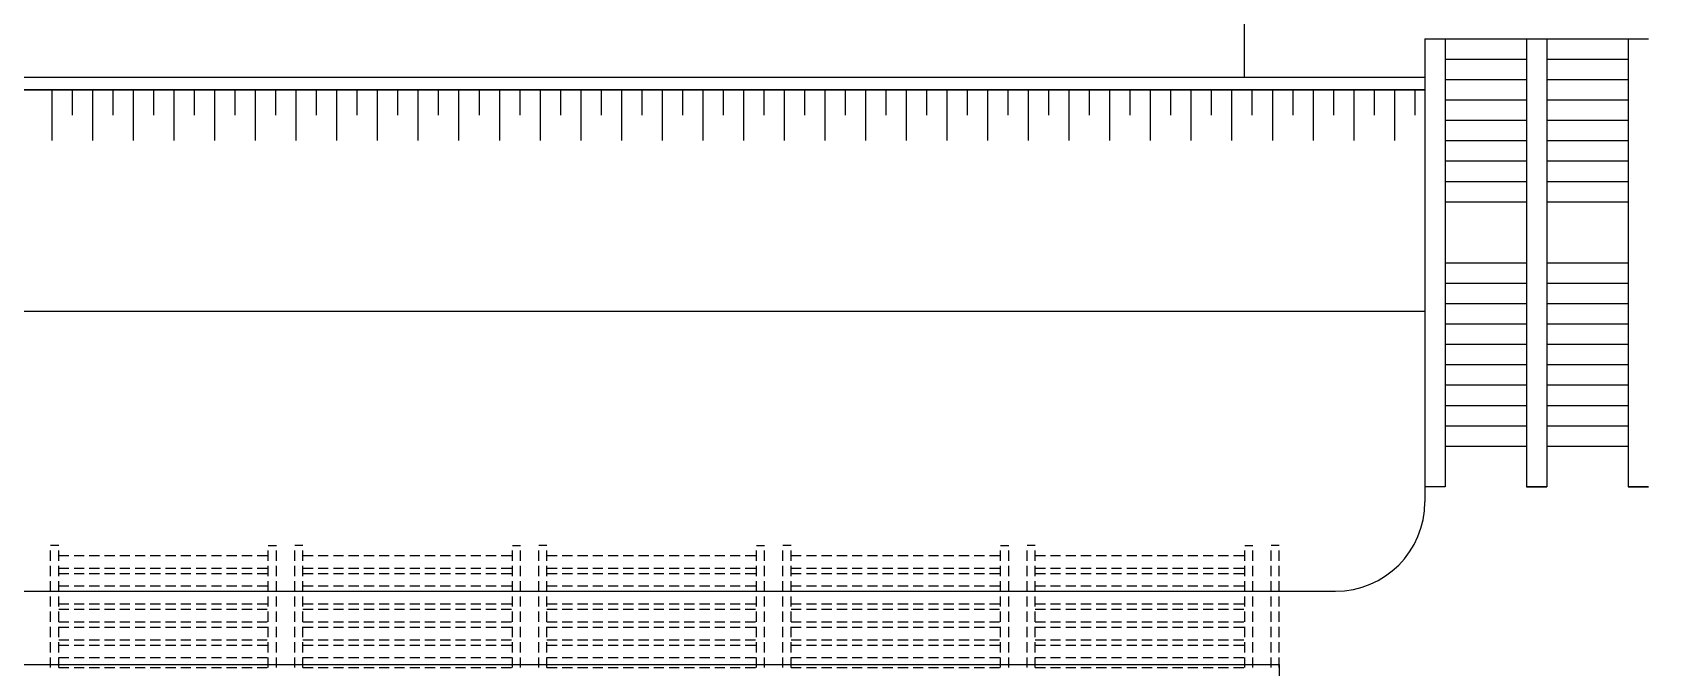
# Model space of a CAD drawing. Header units: millimetres. Extents: x 2801 to 3319, y 1187 to 1422.
# Drawn here: x 3081.72 to 3121.45, y 1268 to 1283.6 of the extents above; entities that cross this region are included whole.
import ezdxf

# ---------------------------------------------------------------- set-up
doc = ezdxf.new("R2010")
doc.units = ezdxf.units.MM
doc.linetypes.add('HIDDEN', pattern=[0.375, 0.25, -0.125])
for name, color, linetype in [('AR-CALÇADA', 1, 'Continuous'), ('AR-ESTMA-V2', 42, 'Continuous'), ('ar-guarda corpo', 22, 'Continuous'), ('AR-PERGOLAPROJ', 1, 'HIDDEN'), ('AR-PIS', 1, 'Continuous'), ('AR-TALUDE', 1, 'Continuous'), ('fred', 1, 'Continuous'), ('PG-PROJ', 1, 'HIDDEN')]:
    doc.layers.add(name, color=color, linetype=linetype)

# ---------------------------------------------------------------- blocks, each defined once
blk = doc.blocks.new('TALUDE')
at = {"layer": 'AR-TALUDE', "color": 1}
for p, q in [((147.004, -10.975), (147.004, -12.222)), ((147.504, -10.975), (147.504, -11.599)), ((148.004, -10.975), (148.004, -12.222)), ((148.504, -10.975), (148.504, -11.599)), ((149.004, -10.975), (149.004, -12.222)), ((149.504, -10.975), (149.504, -11.599)), ((150.004, -10.975), (150.004, -12.222)), ((150.504, -10.975), (150.504, -11.599)), ((151.004, -10.975), (151.004, -12.222)), ((151.504, -10.975), (151.504, -11.599)), ((152.004, -10.975), (152.004, -12.222)), ((152.504, -10.975), (152.504, -11.599)), ((153.004, -10.975), (153.004, -12.222)), ((153.504, -10.975), (153.504, -11.599)), ((154.004, -10.975), (154.004, -12.222)), ((154.504, -10.975), (154.504, -11.599)), ((155.004, -10.975), (155.004, -12.222)), ((155.504, -10.975), (155.504, -11.599)), ((156.004, -10.975), (156.004, -12.222)), ((156.504, -10.975), (156.504, -11.599)), ((157.004, -10.975), (157.004, -12.222)), ((157.504, -10.975), (157.504, -11.599)), ((158.004, -10.975), (158.004, -12.222)), ((158.504, -10.975), (158.504, -11.599)), ((159.004, -10.975), (159.004, -12.222)), ((159.504, -10.975), (159.504, -11.599)), ((160.004, -10.975), (160.004, -12.222)), ((160.504, -10.975), (160.504, -11.599)), ((161.004, -10.975), (161.004, -12.222)), ((161.504, -10.975), (161.504, -11.599)), ((162.004, -10.975), (162.004, -12.222)), ((162.504, -10.975), (162.504, -11.599)), ((163.004, -10.975), (163.004, -12.222)), ((163.504, -10.975), (163.504, -11.599)), ((164.004, -10.975), (164.004, -12.222)), ((164.504, -10.975), (164.504, -11.599)), ((165.004, -10.975), (165.004, -12.222)), ((165.504, -10.975), (165.504, -11.599)), ((166.004, -10.975), (166.004, -12.222)), ((166.504, -10.975), (166.504, -11.599)), ((167.004, -10.975), (167.004, -12.222)), ((167.504, -10.975), (167.504, -11.599)), ((168.004, -10.975), (168.004, -12.222)), ((168.504, -10.975), (168.504, -11.599)), ((169.004, -10.975), (169.004, -12.222)), ((169.504, -10.975), (169.504, -11.599)), ((170.004, -10.975), (170.004, -12.222)), ((170.504, -10.975), (170.504, -11.599)), ((171.004, -10.975), (171.004, -12.222)), ((171.504, -10.975), (171.504, -11.599)), ((172.004, -10.975), (172.004, -12.222)), ((172.504, -10.975), (172.504, -11.599)), ((173.004, -10.975), (173.004, -12.222)), ((173.504, -10.975), (173.504, -11.599)), ((174.004, -10.975), (174.004, -12.222)), ((174.504, -10.975), (174.504, -11.599)), ((175.004, -10.975), (175.004, -12.222)), ((175.504, -10.975), (175.504, -11.599)), ((176.004, -10.975), (176.004, -12.222)), ((176.504, -10.975), (176.504, -11.599)), ((177.004, -10.975), (177.004, -12.222)), ((177.504, -10.975), (177.504, -11.599)), ((178.004, -10.975), (178.004, -12.222)), ((178.504, -10.975), (178.504, -11.599)), ((179.004, -10.975), (179.004, -12.222)), ((179.504, -10.975), (179.504, -11.599)), ((180.004, -10.975), (180.004, -12.222)), ((180.504, -10.975), (180.504, -11.599))]:
    blk.add_line(p, q, dxfattribs=at)
at = {"layer": 'AR-TALUDE', "color": 1, "ltscale": 3}
blk.add_line((180.754, -16.421), (27.601, -16.426), dxfattribs=at)
blk.add_lwpolyline([(102.318, -11.476), (102.318, -14.95), (105.982, -14.95), (105.982, -10.975), (180.754, -10.975)], dxfattribs=at)
blk = doc.blocks.new('PG-MODULO1-PJ-C')
at = {"layer": 'PG-PROJ'}
for p, q in [((0.2, 3), (0, 3)), ((0, 0), (0, 3)), ((0.2, 0), (0.2, 3)), ((5.35, 3), (5.55, 3)), ((5.35, 0), (5.35, 3)), ((5.55, 0), (5.55, 3)), ((0.2, 2.755), (5.35, 2.755)), ((0.2, 2.445), (5.35, 2.445)), ((0.2, 2.315), (5.35, 2.315)), ((0.2, 2.005), (5.35, 2.005)), ((0.2, 1.875), (5.35, 1.875)), ((0.2, 1.565), (5.35, 1.565)), ((0.2, 1.435), (5.35, 1.435)), ((0.2, 1.125), (5.35, 1.125)), ((0.2, 0.995), (5.35, 0.995)), ((0.2, 0.685), (5.35, 0.685)), ((0.2, 0.555), (5.35, 0.555)), ((0.2, 0.245), (5.35, 0.245)), ((0.2, 0), (5.35, 0))]:
    blk.add_line(p, q, dxfattribs=at)

msp = doc.modelspace()

# ---------------------------------------------------------------- linework, layer by layer
at = {"layer": 'AR-CALÇADA'}
for p, q in [((3115.954, 1272.441), (3115.954, 1272.075)), ((3041.163, 1269.875), (3113.754, 1269.875)), ((3041.1, 1268.075), (3112.375, 1268.075)), ((3112.375, 1268.075), (3112.375, 1265.891))]:
    msp.add_line(p, q, dxfattribs=at)
msp.add_arc((3113.754, 1272.075), 2.2, 270, 0, dxfattribs=at)
at = {"layer": 'AR-ESTMA-V2'}
msp.add_line((3120.954, 1272.441), (3121.454, 1272.441), dxfattribs=at)
msp.add_line((3120.954, 1272.441), (3121.454, 1272.441), dxfattribs=at)
at = {"layer": 'ar-guarda corpo'}
for p, q in [((3115.954, 1283.441), (3115.954, 1272.441)), ((3115.954, 1283.441), (3116.454, 1283.441)), ((3116.454, 1283.441), (3116.454, 1272.441)), ((3118.454, 1283.441), (3118.454, 1272.441)), ((3118.454, 1283.441), (3118.954, 1283.441)), ((3118.954, 1283.441), (3118.954, 1272.441)), ((3120.954, 1283.441), (3120.954, 1272.441)), ((3120.954, 1283.441), (3121.454, 1283.441)), ((3116.454, 1272.441), (3115.954, 1272.441)), ((3118.454, 1272.441), (3118.954, 1272.441)), ((3118.954, 1272.441), (3118.454, 1272.441)), ((3121.454, 1272.441), (3120.954, 1272.441))]:
    msp.add_line(p, q, dxfattribs=at)
at = {"layer": 'AR-PERGOLAPROJ'}
for p, q in [((3112.175, 1268), (3112.175, 1271)), ((3112.375, 1271), (3112.175, 1271)), ((3112.375, 1268), (3112.375, 1271))]:
    msp.add_line(p, q, dxfattribs=at)
at = {"layer": 'AR-PIS'}
for p, q in [((3116.454, 1282.941), (3118.454, 1282.941)), ((3118.954, 1282.941), (3120.954, 1282.941)), ((3115.954, 1282.491), (3041.163, 1282.491)), ((3115.954, 1282.191), (3041.163, 1282.191)), ((3116.454, 1282.441), (3118.454, 1282.441)), ((3118.954, 1282.441), (3120.954, 1282.441)), ((3116.454, 1281.941), (3118.454, 1281.941)), ((3118.954, 1281.941), (3120.954, 1281.941)), ((3116.454, 1281.441), (3118.454, 1281.441)), ((3118.954, 1281.441), (3120.954, 1281.441)), ((3116.454, 1280.941), (3118.454, 1280.941)), ((3118.954, 1280.941), (3120.954, 1280.941)), ((3116.454, 1280.441), (3118.454, 1280.441)), ((3118.954, 1280.441), (3120.954, 1280.441)), ((3116.454, 1279.941), (3118.454, 1279.941)), ((3118.954, 1279.941), (3120.954, 1279.941)), ((3116.454, 1279.441), (3118.454, 1279.441)), ((3118.954, 1279.441), (3120.954, 1279.441)), ((3116.454, 1277.941), (3118.454, 1277.941)), ((3118.954, 1277.941), (3120.954, 1277.941)), ((3116.454, 1277.441), (3118.454, 1277.441)), ((3118.954, 1277.441), (3120.954, 1277.441)), ((3116.454, 1276.941), (3118.454, 1276.941)), ((3118.954, 1276.941), (3120.954, 1276.941)), ((3116.454, 1276.441), (3118.454, 1276.441)), ((3118.954, 1276.441), (3120.954, 1276.441)), ((3116.454, 1275.941), (3118.454, 1275.941)), ((3118.954, 1275.941), (3120.954, 1275.941)), ((3116.454, 1275.441), (3118.454, 1275.441)), ((3118.954, 1275.441), (3120.954, 1275.441)), ((3116.454, 1274.941), (3118.454, 1274.941)), ((3118.954, 1274.941), (3120.954, 1274.941)), ((3116.454, 1274.441), (3118.454, 1274.441)), ((3118.954, 1274.441), (3120.954, 1274.441)), ((3116.454, 1273.941), (3118.454, 1273.941)), ((3118.954, 1273.941), (3120.954, 1273.941)), ((3116.454, 1273.441), (3118.454, 1273.441)), ((3118.954, 1273.441), (3120.954, 1273.441))]:
    msp.add_line(p, q, dxfattribs=at)
msp.add_lwpolyline([(3111.517, 1282.491), (3111.517, 1305.45, 0.414214)], format="xyb", dxfattribs=at)
at = {"layer": 'fred'}
for p, q in [((3116.454, 1283.441), (3118.454, 1283.441)), ((3118.954, 1283.441), (3120.954, 1283.441))]:
    msp.add_line(p, q, dxfattribs=at)

# ---------------------------------------------------------------- block references
at = {"layer": 'AR-PERGOLAPROJ'}
for p in [(3082.175, 1268), (3088.175, 1268), (3094.175, 1268), (3100.175, 1268), (3106.175, 1268)]:
    msp.add_blockref('PG-MODULO1-PJ-C', p, dxfattribs=at)
at = {"layer": 'AR-TALUDE'}
msp.add_blockref('TALUDE', (2935.2, 1293.166), dxfattribs=at)

doc.saveas('drawing.dxf')
